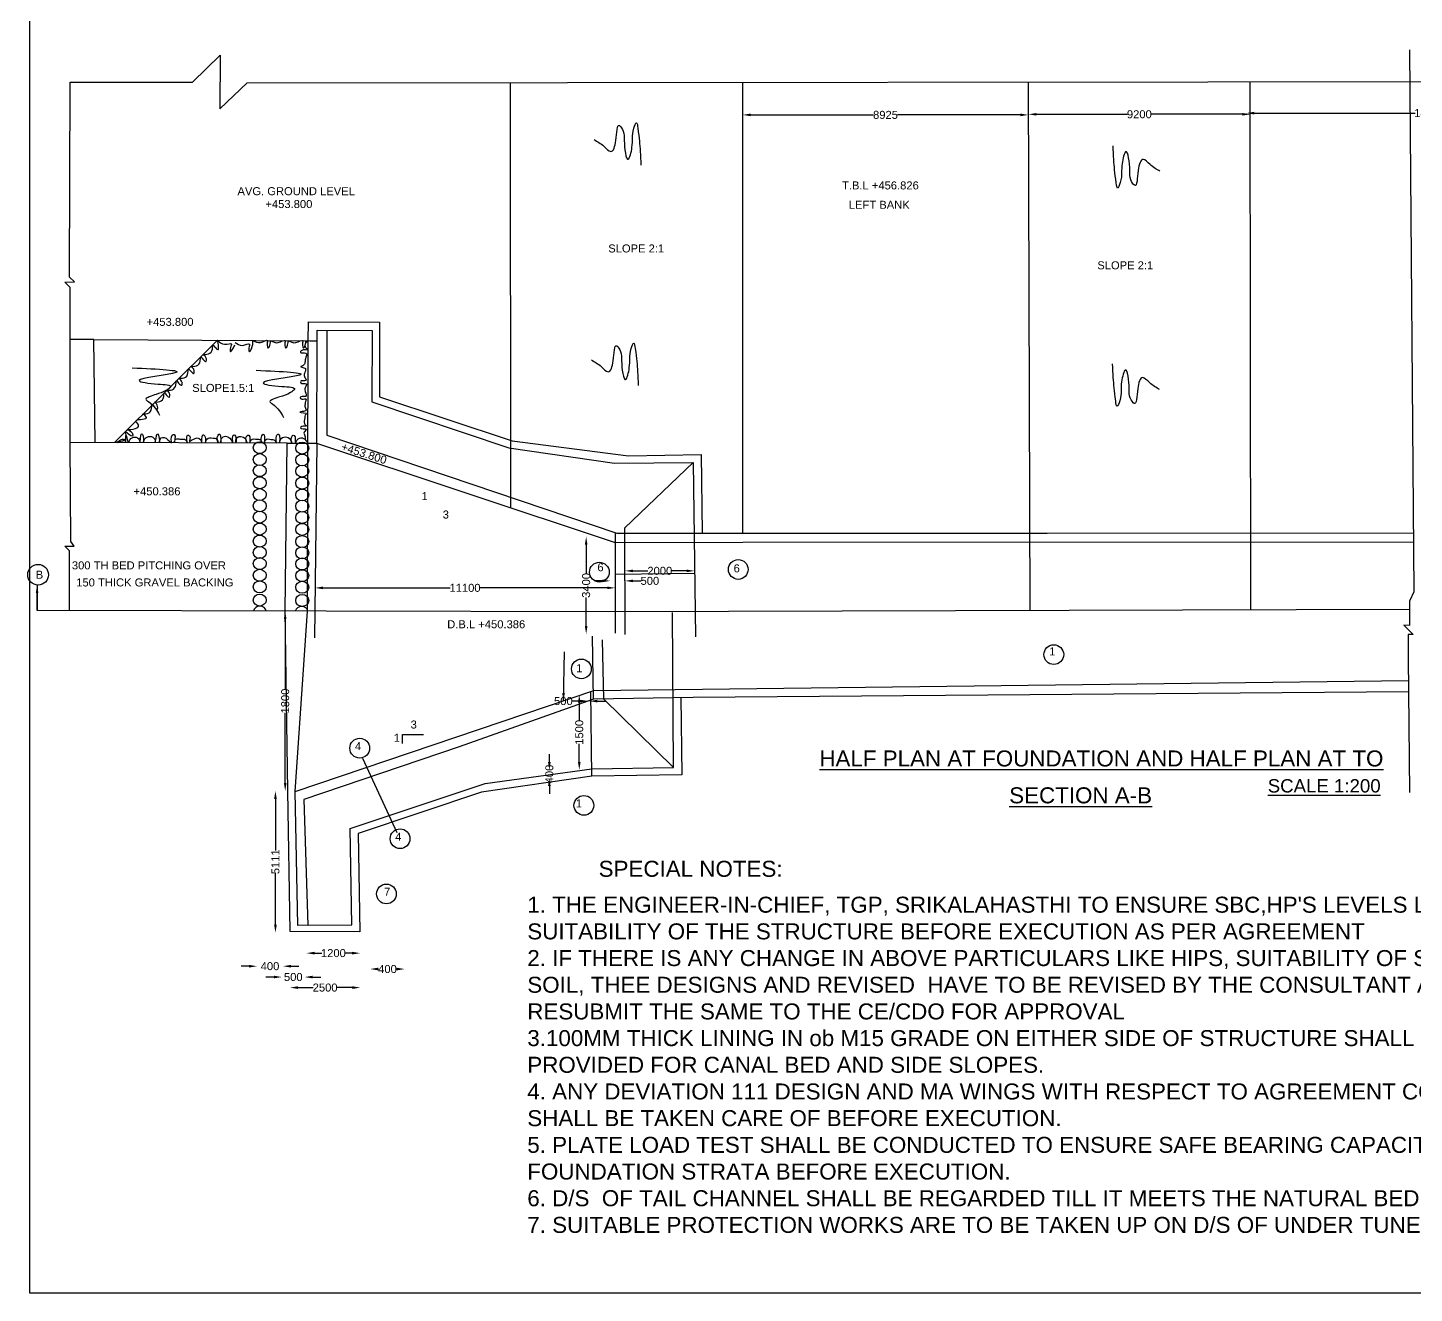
# Model space of a CAD drawing. Header units: millimetres. Extents: x 5124 to 2536808, y 2311 to 44358046.
# Drawn here: x 2529649 to 2532248, y 44353883 to 44356255 of the extents above; entities that cross this region are included whole.
import ezdxf

# ---------------------------------------------------------------- set-up
doc = ezdxf.new("R2010")
doc.units = ezdxf.units.MM
doc.header["$MEASUREMENT"] = 0
for name, color, linetype in [('DIMENSION', 7, 'Continuous'), ('DRAWING', 2, 'Continuous'), ('TEXT', 7, 'Continuous')]:
    doc.layers.add(name, color=color, linetype=linetype)
doc.styles.get("Standard").update_dxf_attribs({"font": 'arial.ttf', "height": 15})
doc.dimstyles.get("Standard").update_dxf_attribs({"dimtxt": 15, "dimasz": 15, "dimexe": 0.18, "dimexo": 0.0625, "dimgap": 0.09, "dimtad": 0, "dimdec": 0, "dimzin": 0, "dimdsep": 46, "dimtxsty": 'Standard', "dimcen": 0.09, "dimse1": 1, "dimse2": 1, "dimadec": 0, "dimazin": 0, "dimtfac": 1, "dimtdec": 0, "dimtofl": 0, "dimtmove": 0, "dimatfit": 3, "dimfxl": 1, "dimtolj": 1, "dimtzin": 0, "dimarcsym": 0})

# ---------------------------------------------------------------- blocks, each defined once
blk = doc.blocks.new('*D73')
at = {"layer": 'Defpoints', "color": 0, "transparency": 16777216}
for p in [(2530187.7, 44355190.4), (2530750.4, 44355205.2), (2530750.4, 44355189.2)]:
    blk.add_point(p, dxfattribs=at)
at = {"layer": 'DIMENSION', "color": 0, "lineweight": -2, "transparency": 16777216}
for p, q in [((2530202.7, 44355205.2), (2530441.4, 44355205.2)), ((2530735.4, 44355205.2), (2530496.6, 44355205.2))]:
    blk.add_line(p, q, dxfattribs=at)
at = {"layer": 'DIMENSION', "color": 0, "transparency": 16777216}
for points in [[(2530202.7, 44355207.7), (2530202.7, 44355202.7), (2530187.7, 44355205.2)], [(2530735.4, 44355207.7), (2530735.4, 44355202.7), (2530750.4, 44355205.2)]]:
    blk.add_solid(points, dxfattribs=at)
at = {"layer": 'DIMENSION', "color": 0, "transparency": 16777216, "insert": (2530469, 44355205.2), "char_height": 15, "attachment_point": 5}
blk.add_mtext('\\A1;11100', dxfattribs=at)
blk = doc.blocks.new('*D74')
at = {"layer": 'Defpoints', "color": 0, "transparency": 16777216}
for p in [(2530693.7, 44355301.1), (2530696, 44355301.1), (2530693.7, 44355118.6)]:
    blk.add_point(p, dxfattribs=at)
at = {"layer": 'DIMENSION', "color": 0, "lineweight": -2, "transparency": 16777216}
for p, q in [((2530696, 44355286.1), (2530696, 44355232.3)), ((2530696, 44355133.6), (2530696, 44355187.4))]:
    blk.add_line(p, q, dxfattribs=at)
at = {"layer": 'DIMENSION', "color": 0, "transparency": 16777216}
for points in [[(2530693.5, 44355286.1), (2530698.5, 44355286.1), (2530696, 44355301.1)], [(2530693.5, 44355133.6), (2530698.5, 44355133.6), (2530696, 44355118.6)]]:
    blk.add_solid(points, dxfattribs=at)
at = {"layer": 'DIMENSION', "color": 0, "transparency": 16777216, "insert": (2530696, 44355209.8), "char_height": 15, "attachment_point": 5, "rotation": 90}
blk.add_mtext('\\A1;3400', dxfattribs=at)
blk = doc.blocks.new('*D75')
at = {"layer": 'Defpoints', "color": 0, "transparency": 16777216}
for p in [(2530741.1, 44355235.4), (2530768.8, 44355235.5), (2530768.8, 44355218.3)]:
    blk.add_point(p, dxfattribs=at)
at = {"layer": 'DIMENSION', "color": 0, "lineweight": -2, "transparency": 16777216}
for p, q in [((2530726.1, 44355218.3), (2530711.1, 44355218.3)), ((2530783.8, 44355218.3), (2530798.8, 44355218.3))]:
    blk.add_line(p, q, dxfattribs=at)
at = {"layer": 'DIMENSION', "color": 0, "transparency": 16777216}
for points in [[(2530726.1, 44355220.8), (2530726.1, 44355215.8), (2530741.1, 44355218.3)], [(2530783.8, 44355220.8), (2530783.8, 44355215.8), (2530768.8, 44355218.3)]]:
    blk.add_solid(points, dxfattribs=at)
at = {"layer": 'DIMENSION', "color": 0, "transparency": 16777216, "insert": (2530815.4, 44355218.3), "char_height": 15, "attachment_point": 5}
blk.add_mtext('\\A1;500', dxfattribs=at)
blk = doc.blocks.new('*D76')
at = {"layer": 'Defpoints', "color": 0, "transparency": 16777216}
for p in [(2530768.8, 44355235.5), (2530899.2, 44355237.1), (2530899.2, 44355237.1)]:
    blk.add_point(p, dxfattribs=at)
at = {"layer": 'DIMENSION', "color": 0, "lineweight": -2, "transparency": 16777216}
for p, q in [((2530783.8, 44355237.1), (2530811.4, 44355237.1)), ((2530884.2, 44355237.1), (2530856.6, 44355237.1))]:
    blk.add_line(p, q, dxfattribs=at)
at = {"layer": 'DIMENSION', "color": 0, "transparency": 16777216}
for points in [[(2530783.8, 44355239.6), (2530783.8, 44355234.6), (2530768.8, 44355237.1)], [(2530884.2, 44355239.6), (2530884.2, 44355234.6), (2530899.2, 44355237.1)]]:
    blk.add_solid(points, dxfattribs=at)
at = {"layer": 'DIMENSION', "color": 0, "transparency": 16777216, "insert": (2530834, 44355237.1), "char_height": 15, "attachment_point": 5}
blk.add_mtext('\\A1;2000', dxfattribs=at)
blk = doc.blocks.new('*D77')
at = {"layer": 'Defpoints', "color": 0, "transparency": 16777216}
for p in [(2530702, 44355015.9), (2530699.9, 44354993), (2530699.9, 44354993)]:
    blk.add_point(p, dxfattribs=at)
at = {"layer": 'DIMENSION', "color": 0, "lineweight": -2, "transparency": 16777216}
for p, q in [((2530684.9, 44354993), (2530669.9, 44354993)), ((2530717, 44354993), (2530732, 44354993))]:
    blk.add_line(p, q, dxfattribs=at)
at = {"layer": 'DIMENSION', "color": 0, "transparency": 16777216}
for points in [[(2530684.9, 44354995.5), (2530684.9, 44354990.5), (2530699.9, 44354993)], [(2530717, 44354995.5), (2530717, 44354990.5), (2530702, 44354993)]]:
    blk.add_solid(points, dxfattribs=at)
at = {"layer": 'DIMENSION', "color": 0, "transparency": 16777216, "insert": (2530653.3, 44354993), "char_height": 15, "attachment_point": 5}
blk.add_mtext('\\A1;500', dxfattribs=at)
blk = doc.blocks.new('*D78')
at = {"layer": 'Defpoints', "color": 0, "transparency": 16777216}
for p in [(2530688.8, 44355005.3), (2530683.1, 44354863.6), (2530689.9, 44354863.6)]:
    blk.add_point(p, dxfattribs=at)
at = {"layer": 'DIMENSION', "color": 0, "lineweight": -2, "transparency": 16777216}
for p, q in [((2530683.1, 44354990.3), (2530683.1, 44354956.2)), ((2530683.1, 44354878.6), (2530683.1, 44354912.7))]:
    blk.add_line(p, q, dxfattribs=at)
at = {"layer": 'DIMENSION', "color": 0, "transparency": 16777216}
for points in [[(2530680.6, 44354990.3), (2530685.6, 44354990.3), (2530683.1, 44355005.3)], [(2530680.6, 44354878.6), (2530685.6, 44354878.6), (2530683.1, 44354863.6)]]:
    blk.add_solid(points, dxfattribs=at)
at = {"layer": 'DIMENSION', "color": 0, "transparency": 16777216, "insert": (2530683.1, 44354934.5), "char_height": 15, "attachment_point": 5, "rotation": 90}
blk.add_mtext('\\A1;1500', dxfattribs=at)
blk = doc.blocks.new('*D79')
at = {"layer": 'Defpoints', "color": 0, "transparency": 16777216}
for p in [(2530627, 44354849), (2530683.1, 44354863.6), (2530685.2, 44354849)]:
    blk.add_point(p, dxfattribs=at)
at = {"layer": 'DIMENSION', "color": 0, "lineweight": -2, "transparency": 16777216}
for p, q in [((2530627, 44354878.6), (2530627, 44354893.6)), ((2530627, 44354834), (2530627, 44354819))]:
    blk.add_line(p, q, dxfattribs=at)
at = {"layer": 'DIMENSION', "color": 0, "transparency": 16777216}
for points in [[(2530624.5, 44354878.6), (2530629.5, 44354878.6), (2530627, 44354863.6)], [(2530624.5, 44354834), (2530629.5, 44354834), (2530627, 44354849)]]:
    blk.add_solid(points, dxfattribs=at)
at = {"layer": 'DIMENSION', "color": 0, "transparency": 16777216, "insert": (2530627, 44354856.3), "char_height": 15, "attachment_point": 5, "rotation": 90}
blk.add_mtext('\\A1;400', dxfattribs=at)
blk = doc.blocks.new('*D80')
at = {"layer": 'Defpoints', "color": 0, "transparency": 16777216}
for p in [(2530291.3, 44354488.6), (2530356, 44354490.8), (2530356, 44354490.8)]:
    blk.add_point(p, dxfattribs=at)
at = {"layer": 'DIMENSION', "color": 0, "lineweight": -2, "transparency": 16777216}
for p, q in [((2530306.3, 44354490.8), (2530306.7, 44354490.8)), ((2530341, 44354490.8), (2530340.6, 44354490.8))]:
    blk.add_line(p, q, dxfattribs=at)
at = {"layer": 'DIMENSION', "color": 0, "transparency": 16777216}
for points in [[(2530306.3, 44354493.3), (2530306.3, 44354488.3), (2530291.3, 44354490.8)], [(2530341, 44354493.3), (2530341, 44354488.3), (2530356, 44354490.8)]]:
    blk.add_solid(points, dxfattribs=at)
at = {"layer": 'DIMENSION', "color": 0, "transparency": 16777216, "insert": (2530323.7, 44354490.8), "char_height": 15, "attachment_point": 5}
blk.add_mtext('\\A1;400', dxfattribs=at)
blk = doc.blocks.new('*D81')
at = {"layer": 'Defpoints', "color": 0, "transparency": 16777216}
for p in [(2530172.1, 44354518.9), (2530272.4, 44354520.6), (2530272.4, 44354519.1)]:
    blk.add_point(p, dxfattribs=at)
at = {"layer": 'DIMENSION', "color": 0, "lineweight": -2, "transparency": 16777216}
for p, q in [((2530187.1, 44354520.6), (2530200.5, 44354520.6)), ((2530257.4, 44354520.6), (2530244, 44354520.6))]:
    blk.add_line(p, q, dxfattribs=at)
at = {"layer": 'DIMENSION', "color": 0, "transparency": 16777216}
for points in [[(2530187.1, 44354523.1), (2530187.1, 44354518.1), (2530172.1, 44354520.6)], [(2530257.4, 44354523.1), (2530257.4, 44354518.1), (2530272.4, 44354520.6)]]:
    blk.add_solid(points, dxfattribs=at)
at = {"layer": 'DIMENSION', "color": 0, "transparency": 16777216, "insert": (2530222.3, 44354520.6), "char_height": 15, "attachment_point": 5}
blk.add_mtext('\\A1;1200', dxfattribs=at)
blk = doc.blocks.new('*D82')
at = {"layer": 'Defpoints', "color": 0, "transparency": 16777216}
for p in [(2530125.7, 44354474.7), (2530168.6, 44354475.8), (2530168.6, 44354475.8)]:
    blk.add_point(p, dxfattribs=at)
at = {"layer": 'DIMENSION', "color": 0, "lineweight": -2, "transparency": 16777216}
for p, q in [((2530110.7, 44354475.8), (2530095.7, 44354475.8)), ((2530183.6, 44354475.8), (2530198.6, 44354475.8))]:
    blk.add_line(p, q, dxfattribs=at)
at = {"layer": 'DIMENSION', "color": 0, "transparency": 16777216}
for points in [[(2530110.7, 44354478.3), (2530110.7, 44354473.3), (2530125.7, 44354475.8)], [(2530183.6, 44354478.3), (2530183.6, 44354473.3), (2530168.6, 44354475.8)]]:
    blk.add_solid(points, dxfattribs=at)
at = {"layer": 'DIMENSION', "color": 0, "transparency": 16777216, "insert": (2530147.1, 44354475.8), "char_height": 15, "attachment_point": 5}
blk.add_mtext('\\A1;500', dxfattribs=at)
blk = doc.blocks.new('*D83')
at = {"layer": 'Defpoints', "color": 0, "transparency": 16777216}
for p in [(2530079.2, 44354493.9), (2530127.8, 44354496.1), (2530127.8, 44354495.6)]:
    blk.add_point(p, dxfattribs=at)
at = {"layer": 'DIMENSION', "color": 0, "lineweight": -2, "transparency": 16777216}
for p, q in [((2530064.2, 44354496.1), (2530049.2, 44354496.1)), ((2530142.8, 44354496.1), (2530157.8, 44354496.1))]:
    blk.add_line(p, q, dxfattribs=at)
at = {"layer": 'DIMENSION', "color": 0, "transparency": 16777216}
for points in [[(2530064.2, 44354498.6), (2530064.2, 44354493.6), (2530079.2, 44354496.1)], [(2530142.8, 44354498.6), (2530142.8, 44354493.6), (2530127.8, 44354496.1)]]:
    blk.add_solid(points, dxfattribs=at)
at = {"layer": 'DIMENSION', "color": 0, "transparency": 16777216, "insert": (2530103.5, 44354496.1), "char_height": 15, "attachment_point": 5}
blk.add_mtext('\\A1;400', dxfattribs=at)
blk = doc.blocks.new('*D84')
at = {"layer": 'Defpoints', "color": 0, "transparency": 16777216}
for p in [(2530140.8, 44354457), (2530272.8, 44354458.6), (2530272.8, 44354456)]:
    blk.add_point(p, dxfattribs=at)
at = {"layer": 'DIMENSION', "color": 0, "lineweight": -2, "transparency": 16777216}
for p, q in [((2530155.8, 44354456), (2530184.2, 44354456)), ((2530257.8, 44354456), (2530229.4, 44354456))]:
    blk.add_line(p, q, dxfattribs=at)
at = {"layer": 'DIMENSION', "color": 0, "transparency": 16777216}
for points in [[(2530155.8, 44354458.5), (2530155.8, 44354453.5), (2530140.8, 44354456)], [(2530257.8, 44354458.5), (2530257.8, 44354453.5), (2530272.8, 44354456)]]:
    blk.add_solid(points, dxfattribs=at)
at = {"layer": 'DIMENSION', "color": 0, "transparency": 16777216, "insert": (2530206.8, 44354456), "char_height": 15, "attachment_point": 5}
blk.add_mtext('\\A1;2500', dxfattribs=at)
blk = doc.blocks.new('*D85')
at = {"layer": 'Defpoints', "color": 0, "transparency": 16777216}
for p in [(2530101.5, 44354824.5), (2530113.7, 44354824.5), (2530103.6, 44354559.1)]:
    blk.add_point(p, dxfattribs=at)
at = {"layer": 'DIMENSION', "color": 0, "lineweight": -2, "transparency": 16777216}
for p, q in [((2530113.7, 44354809.5), (2530113.7, 44354712.9)), ((2530113.7, 44354574.1), (2530113.7, 44354670.8))]:
    blk.add_line(p, q, dxfattribs=at)
at = {"layer": 'DIMENSION', "color": 0, "transparency": 16777216}
for points in [[(2530111.2, 44354809.5), (2530116.2, 44354809.5), (2530113.7, 44354824.5)], [(2530111.2, 44354574.1), (2530116.2, 44354574.1), (2530113.7, 44354559.1)]]:
    blk.add_solid(points, dxfattribs=at)
at = {"layer": 'DIMENSION', "color": 0, "transparency": 16777216, "insert": (2530113.7, 44354691.8), "char_height": 15, "attachment_point": 5, "rotation": 90}
blk.add_mtext('\\A1;5111', dxfattribs=at)
blk = doc.blocks.new('*D86')
at = {"layer": 'Defpoints', "color": 0, "transparency": 16777216}
for p in [(2530104.9, 44355161.7), (2530132, 44355161.7), (2530113.7, 44354824.5)]:
    blk.add_point(p, dxfattribs=at)
at = {"layer": 'DIMENSION', "color": 0, "lineweight": -2, "transparency": 16777216}
for p, q in [((2530132, 44355146.7), (2530132, 44355014.9)), ((2530132, 44354839.5), (2530132, 44354971.3))]:
    blk.add_line(p, q, dxfattribs=at)
at = {"layer": 'DIMENSION', "color": 0, "transparency": 16777216}
for points in [[(2530129.5, 44355146.7), (2530134.5, 44355146.7), (2530132, 44355161.7)], [(2530129.5, 44354839.5), (2530134.5, 44354839.5), (2530132, 44354824.5)]]:
    blk.add_solid(points, dxfattribs=at)
at = {"layer": 'DIMENSION', "color": 0, "transparency": 16777216, "insert": (2530132, 44354993.1), "char_height": 15, "attachment_point": 5, "rotation": 90}
blk.add_mtext('\\A1;1800', dxfattribs=at)
blk = doc.blocks.new('*D106')
at = {"layer": 'Defpoints', "color": 0, "transparency": 16777216}
for p in [(2530989.2, 44356090.6), (2531524.8, 44356092.3), (2531524.8, 44356091.7)]:
    blk.add_point(p, dxfattribs=at)
at = {"layer": 'DIMENSION', "color": 0, "lineweight": -2, "transparency": 16777216}
for p, q in [((2531004.2, 44356091.7), (2531234.4, 44356091.7)), ((2531509.8, 44356091.7), (2531279.5, 44356091.7))]:
    blk.add_line(p, q, dxfattribs=at)
at = {"layer": 'DIMENSION', "color": 0, "transparency": 16777216}
for points in [[(2531004.2, 44356094.2), (2531004.2, 44356089.2), (2530989.2, 44356091.7)], [(2531509.8, 44356094.2), (2531509.8, 44356089.2), (2531524.8, 44356091.7)]]:
    blk.add_solid(points, dxfattribs=at)
at = {"layer": 'DIMENSION', "color": 0, "transparency": 16777216, "insert": (2531257, 44356091.7), "char_height": 15, "attachment_point": 5}
blk.add_mtext('\\A1;8925', dxfattribs=at)
blk = doc.blocks.new('*D107')
at = {"layer": 'Defpoints', "color": 0, "transparency": 16777216}
for p in [(2531524.8, 44356091.7), (2531940.5, 44356092.8), (2531940.5, 44356092.1)]:
    blk.add_point(p, dxfattribs=at)
at = {"layer": 'DIMENSION', "color": 0, "lineweight": -2, "transparency": 16777216}
for p, q in [((2531539.8, 44356092.8), (2531710.2, 44356092.8)), ((2531925.5, 44356092.8), (2531755.1, 44356092.8))]:
    blk.add_line(p, q, dxfattribs=at)
at = {"layer": 'DIMENSION', "color": 0, "transparency": 16777216}
for points in [[(2531539.8, 44356095.3), (2531539.8, 44356090.3), (2531524.8, 44356092.8)], [(2531925.5, 44356095.3), (2531925.5, 44356090.3), (2531940.5, 44356092.8)]]:
    blk.add_solid(points, dxfattribs=at)
at = {"layer": 'DIMENSION', "color": 0, "transparency": 16777216, "insert": (2531732.7, 44356092.8), "char_height": 15, "attachment_point": 5}
blk.add_mtext('\\A1;9200', dxfattribs=at)
blk = doc.blocks.new('*D108')
at = {"layer": 'Defpoints', "color": 0, "transparency": 16777216}
for p in [(2531933, 44356094), (2532620.7, 44356095), (2532620.7, 44356095)]:
    blk.add_point(p, dxfattribs=at)
at = {"layer": 'DIMENSION', "color": 0, "lineweight": -2, "transparency": 16777216}
for p, q in [((2531948, 44356095), (2532249.3, 44356095)), ((2532605.7, 44356095), (2532304.4, 44356095))]:
    blk.add_line(p, q, dxfattribs=at)
at = {"layer": 'DIMENSION', "color": 0, "transparency": 16777216}
for points in [[(2531948, 44356097.5), (2531948, 44356092.5), (2531933, 44356095)], [(2532605.7, 44356097.5), (2532605.7, 44356092.5), (2532620.7, 44356095)]]:
    blk.add_solid(points, dxfattribs=at)
at = {"layer": 'DIMENSION', "color": 0, "transparency": 16777216, "insert": (2532276.9, 44356095), "char_height": 15, "attachment_point": 5}
blk.add_mtext('\\A1;14300', dxfattribs=at)

msp = doc.modelspace()

# ---------------------------------------------------------------- linework, layer by layer
at = {"layer": 'DRAWING', "color": 0}
for points in [[(2529727.6, 44355162.7), (2529727.6, 44355274.8), (2529719.2, 44355283.6), (2529736.5, 44355283.5), (2529730, 44355292.1), (2529729.1, 44355477.9), (2529729.3, 44355768.3), (2529718.8, 44355778.4), (2529736.9, 44355778.6), (2529727.8, 44355787.7), (2529728.9, 44356152.9), (2529958.4, 44356153), (2530010.1, 44356203.6), (2530009.5, 44356103.1), (2530061, 44356151.5), (2534861.9, 44356157)], [(2532239, 44356213.5), (2532246.9, 44355198.1), (2532238.8, 44355180.2), (2532239.1, 44355135), (2532228.3, 44355135.2), (2532246.1, 44355118), (2532236.7, 44355117.6), (2532236.7, 44355073.8), (2532238.7, 44354821.8)], [(2530554.9, 44355355.1), (2530554, 44356152)], [(2530989.2, 44356152.5), (2530989.2, 44355308)], [(2531524.6, 44356153.2), (2531527.7, 44355162.5)], [(2531941.6, 44355163.8), (2531940.5, 44356153.6)], [(2529773.1, 44355670.8), (2530178, 44355668), (2530191.9, 44355668), (2530191.6, 44355688), (2530295, 44355687.5), (2530294.1, 44355553.6), (2530551, 44355467.9), (2530749, 44355439.2), (2530896.7, 44355440.1), (2530900.7, 44355113.3)], [(2530175.1, 44355668.1), (2530175.6, 44355704), (2530308.5, 44355703.3), (2530309, 44355563.2), (2530557.2, 44355480.5), (2530775.1, 44355452.8), (2530911.3, 44355455), (2530913.6, 44355308)], [(2530210.3, 44355687.9), (2530209.7, 44355491.3), (2530753.2, 44355307.8), (2530768.7, 44355307.8)], [(2529776.1, 44355477.8), (2529773.1, 44355670.8), (2529729.2, 44355670.9)], [(2529812.3, 44355477.7), (2530005.4, 44355669.2)], [(2530150.4, 44354823.7), (2530173.8, 44355161.5), (2530175.1, 44355668.1)], [(2532246.2, 44355291), (2530989.5, 44355290.1), (2530751.1, 44355289.9), (2530191.1, 44355476), (2530191.9, 44355668)], [(2530873.3, 44354999.5), (2530875.3, 44354854.6), (2530706.8, 44354852.1), (2530500, 44354822.2), (2530268.7, 44354744.7), (2530271.7, 44354560.8), (2530141.2, 44354561.2), (2530137.2, 44354824.7), (2530132, 44355162.3), (2530135.4, 44355476.6), (2529729.1, 44355477.9)], [(2530135.4, 44355476.6), (2530191.1, 44355476.4)], [(2530191.1, 44355476), (2530186.7, 44355111.6)], [(2530768.9, 44355117.9), (2530768.7, 44355317.9), (2530896.7, 44355440.1)], [(2530750.6, 44355308.6), (2530750.3, 44355120.4)], [(2530768.7, 44355308), (2531560, 44355308), (2532246, 44355308.3)], [(2530750.5, 44355230.7), (2530899.3, 44355232.5)], [(2532238.9, 44355164.8), (2530750.3, 44355160), (2529666.9, 44355162.8), (2529667, 44355203.1)], [(2532237.2, 44355010.4), (2530896.8, 44354999.9), (2530709.9, 44354996.5), (2530458.1, 44354907.2), (2530167.2, 44354808.7), (2530174.2, 44354572.9), (2530256.7, 44354573.6), (2530253.7, 44354754.2), (2530507, 44354838.6), (2530706.4, 44354865.9), (2530859.6, 44354868.3), (2530857.5, 44355158.9)], [(2530709.9, 44354996.5), (2530707.8, 44355114.4)], [(2530859.6, 44354868.3), (2530729.2, 44354996.9), (2530726.4, 44355108.1)], [(2530174.2, 44354572.9), (2530155.5, 44354572.3), (2530150.4, 44354823.7), (2530710.5, 44355012.6), (2532237.1, 44355031.5)], [(2530706.8, 44354852.1), (2530704.9, 44355010.7)], [(2530277.1, 44354886.2), (2530340.9, 44354746.8)]]:
    msp.add_lwpolyline(points, dxfattribs=at)
at = {"layer": 'TEXT', "color": 0}
msp.add_lwpolyline([(2536807.7, 44353883.1), (2529653.3, 44353883.1), (2529653.3, 44358045.6), (2536807.7, 44358045.6)], close=True, dxfattribs=at)
msp.add_lwpolyline([(2530351.7, 44354913.4), (2530351.7, 44354930.6), (2530391.1, 44354930.6)], dxfattribs=at)
for centre, radius in [((2529668.9, 44355229.9), 19.4), ((2530720.7, 44355234.7), 18.5), ((2530981, 44355239.7), 18.5), ((2531572.4, 44355080.1), 18.5), ((2530687, 44355053.4), 18.5), ((2530271.7, 44354904.8), 18.5), ((2530691.7, 44354797.6), 18.5), ((2530347.2, 44354735.1), 18.5), ((2530321.7, 44354631.6), 18.5)]:
    msp.add_circle(centre, radius, dxfattribs=at)
for centre in [(2530084.2, 44355468), (2530163.8, 44355467.3), (2530084.2, 44355445.6), (2530163.8, 44355444.9), (2530084.2, 44355424.9), (2530163.8, 44355424.2), (2530084.2, 44355402.2), (2530163.8, 44355401.5), (2530084.2, 44355380), (2530084.2, 44355359.1), (2530163.8, 44355379.3), (2530163.8, 44355358.4), (2530084.2, 44355337.9), (2530163.8, 44355337.2), (2530084.2, 44355315.5), (2530163.8, 44355314.8), (2530084.2, 44355292.8), (2530163.8, 44355292.1), (2530084.2, 44355271.5), (2530163.8, 44355270.8), (2530084.2, 44355250.7), (2530084.2, 44355228.8), (2530163.8, 44355250.1), (2530163.8, 44355228.1), (2530084.2, 44355207.1), (2530163.8, 44355206.4), (2530084.2, 44355182.3), (2530163.8, 44355181.6)]:
    msp.add_ellipse(centre, major_axis=(-12.2, 0), ratio=0.919277, dxfattribs=at)
for centre, start_param, end_param in [((2530084.5, 44355159.7), 3.324703, 6.094509), ((2530162.7, 44355159.1), 3.361381, 6.057831)]:
    msp.add_ellipse(centre, major_axis=(-12.2, 0), ratio=0.919277, start_param=start_param, end_param=end_param, dxfattribs=at)
for points in [[(2530710.8, 44356045.4), (2530729.5, 44356032.6), (2530742.1, 44356023.1), (2530751.7, 44356043.8), (2530758.4, 44356071.7), (2530765.6, 44356061.3), (2530767.4, 44356043.8), (2530774.8, 44356008.6), (2530781.9, 44356030.9), (2530785.4, 44356066.6), (2530790.4, 44356077), (2530792.9, 44356067), (2530797.4, 44356023.2), (2530798.6, 44355997.4)], [(2531771.4, 44355986), (2531752.7, 44355998.7), (2531740.1, 44356008.3), (2531730.5, 44355987.5), (2531723.8, 44355959.7), (2531716.6, 44355970.1), (2531714.8, 44355987.5), (2531707.4, 44356022.8), (2531700.3, 44356000.5), (2531696.8, 44355964.8), (2531691.8, 44355954.4), (2531689.3, 44355964.3), (2531684.8, 44356008.1), (2531683.6, 44356034)], [(2529978.2, 44355642.6), (2529991, 44355644.9), (2529995.9, 44355656.7), (2529996.2, 44355660.2), (2530000.5, 44355656.1), (2530006.7, 44355652.1), (2530007.1, 44355656.9), (2530005.4, 44355669.2)], [(2530005.4, 44355669.2), (2530018.2, 44355662), (2530031.5, 44355662.2), (2530029.4, 44355655.9), (2530029.4, 44355648.1), (2530033.8, 44355653), (2530037.4, 44355660.7)], [(2530038.3, 44355665.2), (2530051.9, 44355659.8), (2530065.1, 44355661.9), (2530063.9, 44355655.4), (2530064.9, 44355647.6), (2530068.6, 44355653), (2530071.6, 44355668.9)], [(2530071.6, 44355668.9), (2530085.8, 44355665.3), (2530098.6, 44355668.8), (2530098.2, 44355662.2), (2530100.2, 44355654.6), (2530103.2, 44355660.4), (2530104.7, 44355668.8)], [(2530104.7, 44355668.8), (2530118.9, 44355665.1), (2530131.7, 44355668.7), (2530131.3, 44355662.1), (2530133.2, 44355654.5), (2530136.3, 44355660.3), (2530137.8, 44355668.7)], [(2530137.8, 44355668.8), (2530152, 44355665.1), (2530164.8, 44355668.7), (2530164.4, 44355662.1), (2530166.3, 44355654.5), (2530169.4, 44355660.3), (2530170.9, 44355668.7)], [(2530176, 44355668.1), (2530170.3, 44355663.8), (2530170.6, 44355655.2), (2530175.1, 44355651.3), (2530161.8, 44355649.5), (2530160.5, 44355646.5), (2530170.7, 44355645.4), (2530169.8, 44355634.4), (2530168.9, 44355627.6), (2530165.8, 44355622.1), (2530161.1, 44355620.3), (2530167, 44355617.8), (2530169.8, 44355616.3), (2530167.9, 44355606.8), (2530168.8, 44355599.7), (2530171.1, 44355594.4), (2530163.7, 44355593.2), (2530161.1, 44355592.4), (2530161.1, 44355589.8), (2530171.7, 44355587.8), (2530169.7, 44355580.3), (2530168.7, 44355576.8), (2530171.1, 44355564.7), (2530163.5, 44355563.7), (2530159.8, 44355562), (2530163.2, 44355559.2), (2530171.2, 44355559.1), (2530169.8, 44355554.2), (2530169.4, 44355551.7), (2530169, 44355547.7), (2530170.6, 44355540.2), (2530171.2, 44355538.5), (2530166.5, 44355536), (2530159.2, 44355534.4), (2530172.1, 44355531.4), (2530169.4, 44355529.1), (2530168.5, 44355523.9), (2530168.4, 44355512.9), (2530171.3, 44355508.5), (2530162.9, 44355507.5), (2530160.5, 44355505.4), (2530171.6, 44355502.1), (2530167.4, 44355497), (2530169, 44355490.2), (2530169.3, 44355483.1)], [(2530705.8, 44355632.4), (2530724.5, 44355619.7), (2530737.1, 44355610.2), (2530746.7, 44355630.9), (2530753.4, 44355658.8), (2530760.6, 44355648.4), (2530762.4, 44355630.9), (2530769.9, 44355595.7), (2530776.9, 44355618), (2530780.5, 44355653.7), (2530785.4, 44355664.1), (2530787.9, 44355654.1), (2530792.4, 44355610.3), (2530793.6, 44355584.5)], [(2529955.4, 44355620.3), (2529968.2, 44355622.5), (2529973.1, 44355634.4), (2529973.4, 44355637.9), (2529977.7, 44355633.8), (2529983.9, 44355629.8), (2529984.2, 44355634.6), (2529978.2, 44355642.6)], [(2529845.3, 44355617.6), (2529927.2, 44355608.6), (2529858.5, 44355593.6), (2529893.7, 44355587.2), (2529917.1, 44355581.6), (2529909.7, 44355575.7), (2529890, 44355567.9), (2529877.1, 44355563.2), (2529871.1, 44355558.8), (2529875.8, 44355554.3), (2529896.5, 44355529.2)], [(2529932.5, 44355598), (2529945.4, 44355600.2), (2529950.2, 44355612.1), (2529950.6, 44355615.6), (2529954.9, 44355611.5), (2529961.1, 44355607.5), (2529961.4, 44355612.3), (2529955.4, 44355620.3)], [(2530077.5, 44355613.1), (2530159.4, 44355604.1), (2530090.6, 44355589.1), (2530125.8, 44355582.7), (2530149.3, 44355577.2), (2530141.9, 44355571.2), (2530122.1, 44355563.4), (2530109.2, 44355558.7), (2530103.2, 44355554.3), (2530108, 44355549.9), (2530128.6, 44355524.7)], [(2531770.5, 44355577.1), (2531751.8, 44355589.9), (2531739.2, 44355599.4), (2531729.6, 44355578.6), (2531722.9, 44355550.8), (2531715.7, 44355561.2), (2531713.9, 44355578.6), (2531706.5, 44355613.9), (2531699.4, 44355591.6), (2531695.9, 44355555.9), (2531690.9, 44355545.5), (2531688.4, 44355555.5), (2531683.9, 44355599.2), (2531682.7, 44355625.1)], [(2529909.7, 44355575.7), (2529922.6, 44355577.9), (2529927.4, 44355589.8), (2529927.7, 44355593.3), (2529932.1, 44355589.2), (2529938.2, 44355585.2), (2529938.6, 44355590), (2529932.5, 44355598)], [(2529864.1, 44355531.1), (2529876.9, 44355533.3), (2529881.8, 44355545.2), (2529882.1, 44355548.7), (2529886.4, 44355544.6), (2529892.6, 44355540.5), (2529892.9, 44355545.4), (2529886.9, 44355553.4)], [(2529886.9, 44355553.4), (2529899.7, 44355555.6), (2529904.6, 44355567.5), (2529904.9, 44355571), (2529909.2, 44355566.9), (2529915.4, 44355562.9), (2529915.8, 44355567.7), (2529909.7, 44355575.7)], [(2529866.2, 44355531.1), (2529871.5, 44355523), (2529852.2, 44355517.3), (2529856.4, 44355510.8), (2529846.2, 44355501.8), (2529836.5, 44355501.7), (2529845.1, 44355495.7), (2529845.9, 44355489.9), (2529832.1, 44355497.4), (2529833.7, 44355489.4), (2529812.3, 44355477.7)], [(2529816.6, 44355477.6), (2529831.2, 44355482.2), (2529833.1, 44355477.6), (2529833.5, 44355490.7), (2529838.5, 44355477.6), (2529841.1, 44355482.9), (2529858.5, 44355483), (2529860.1, 44355477.5), (2529862.8, 44355494.1), (2529865.9, 44355489.4), (2529865.9, 44355477.5), (2529868.9, 44355484.3), (2529887.4, 44355483.7), (2529888.6, 44355479.1), (2529892.2, 44355493.7), (2529896.1, 44355485), (2529896.1, 44355477.4), (2529897.5, 44355483.9), (2529908.6, 44355485.6), (2529918.8, 44355477.3), (2529920.4, 44355491.6), (2529923.9, 44355492.7), (2529923.9, 44355477.3), (2529927.2, 44355484), (2529934.8, 44355483.9), (2529945.4, 44355482.6), (2529948.4, 44355477.2), (2529949.1, 44355491.7), (2529952.8, 44355490.4), (2529952.4, 44355479.4), (2529958.7, 44355483.3), (2529973.7, 44355482.5), (2529975.8, 44355477.1), (2529977.9, 44355492), (2529982.1, 44355488.1), (2529982.5, 44355478.2), (2529985.2, 44355483.9), (2529996.7, 44355486), (2530003.3, 44355483.9), (2530006.3, 44355477), (2530006.1, 44355491.7), (2530008.7, 44355493.5), (2530011, 44355489), (2530010.9, 44355477), (2530012.8, 44355484.9), (2530028.5, 44355485.7), (2530033.7, 44355476.9), (2530035.5, 44355492.3), (2530039, 44355489.6), (2530039.4, 44355478.1), (2530040.2, 44355484.5), (2530057.9, 44355483.5), (2530060.1, 44355476.8), (2530059.8, 44355490.3), (2530063.6, 44355491.7), (2530065.4, 44355476.8), (2530067.7, 44355482.2), (2530079.7, 44355483.8), (2530086.5, 44355482.1), (2530087.8, 44355476.7), (2530088.1, 44355489.9), (2530091, 44355493.4), (2530093, 44355485.4), (2530093, 44355476.7), (2530094.7, 44355482.3), (2530105.3, 44355483.6), (2530111.9, 44355482), (2530115.8, 44355476.7), (2530115.7, 44355489.9), (2530119.9, 44355493.1), (2530121.3, 44355477.7), (2530123, 44355483), (2530141.8, 44355482.9), (2530144.2, 44355476.6), (2530145.4, 44355490.5), (2530148.6, 44355491), (2530151.2, 44355477.9), (2530156.5, 44355484.5), (2530166.1, 44355485.3), (2530174.7, 44355476.4)]]:
    msp.add_spline(points, degree=3, dxfattribs=at)
msp.add_open_spline([(2530170.9, 44355668.5), (2530172.3, 44355667.7), (2530173.7, 44355666.9), (2530175.1, 44355666.2)], degree=3, dxfattribs=at)

# ---------------------------------------------------------------- texts
for s, height, p in [('T.B.L +456.826', 15, (2531175.5, 44355952)), ('AVG. GROUND LEVEL', 15, (2530042.5, 44355941.2)), ('         +453.800', 15, (2530042.5, 44355917.1)), ('LEFT BANK', 15, (2531188.3, 44355915.7)), ('SLOPE 2:1', 15, (2530737.4, 44355833.9)), ('SLOPE 2:1', 15, (2531653.9, 44355802.3)), ('+453.800', 15, (2529872.2, 44355696.3)), ('SLOPE1.5:1', 15, (2529957.7, 44355572.5)), ('+450.386', 15, (2529847.7, 44355378.7)), ('1', 15, (2530387.4, 44355369.7)), ('3', 15, (2530427.2, 44355335.2)), ('300 TH BED PITCHING OVER', 15, (2529732.2, 44355239.9)), ('6', 15, (2530717.1, 44355236.3)), ('6', 15, (2530972.3, 44355234.3)), ('B', 15, (2529664.5, 44355222.4)), ('150 THICK GRAVEL BACKING', 15, (2529740.4, 44355207.9)), ('D.B.L +450.386', 15, (2530435.6, 44355129.5)), ('1', 15, (2531563.6, 44355078.6)), ('1', 15, (2530677.3, 44355047.2)), ('3', 15, (2530367, 44354941.6)), ('1', 15, (2530335.4, 44354916.7)), ('4', 15, (2530262.7, 44354901.1)), ('%%UHALF PLAN AT FOUNDATION AND HALF PLAN AT TO', 30, (2531133, 44354870.5)), ('%%USECTION A-B', 30, (2531488.8, 44354801.4)), ('%%USCALE 1:200', 25, (2531973.3, 44354821.7)), ('1', 15, (2530676.6, 44354793.8)), ('4', 15, (2530338.2, 44354731.4)), ('SPECIAL NOTES:', 30, (2530719.4, 44354663.7)), ('7', 15, (2530317.3, 44354628.1))]:
    msp.add_text(s, height=height, dxfattribs=at).set_placement(p)
msp.add_text('+453.800', height=15, rotation=342.395, dxfattribs=at).set_placement((2530235.5, 44355463.4))
at = {"layer": 'TEXT', "color": 0, "insert": (2530585.7, 44354626.4), "char_height": 30, "width": 1945.376, "attachment_point": 1}
msp.add_mtext("1. THE ENGINEER-IN-CHIEF, TGP, SRIKALAHASTHI TO ENSURE SBC,HP'S LEVELS LOCATION SUITABILITY OF THE STRUCTURE BEFORE EXECUTION AS PER AGREEMENT   \\P2. IF THERE IS ANY CHANGE IN ABOVE PARTICULARS LIKE HIPS, SUITABILITY OF STRESS IN SOIL, THEE DESIGNS AND REVISED  HAVE TO BE REVISED BY THE CONSULTANT AND RESUBMIT THE SAME TO THE CE/CDO FOR APPROVAL \\P3.100MM THICK LINING IN ob M15 GRADE ON EITHER SIDE OF STRUCTURE SHALL BE PROVIDED FOR CANAL BED AND SIDE SLOPES.\\P4. ANY DEVIATION 111 DESIGN AND MA WINGS WITH RESPECT TO AGREEMENT CONDITION SHALL BE TAKEN CARE OF BEFORE EXECUTION. \\P5. PLATE LOAD TEST SHALL BE CONDUCTED TO ENSURE SAFE BEARING CAPACITY  OF FOUNDATION STRATA BEFORE EXECUTION. \\P6. D/S  OF TAIL CHANNEL SHALL BE REGARDED TILL IT MEETS THE NATURAL BED LEVEL. \\P7. SUITABLE PROTECTION WORKS ARE TO BE TAKEN UP ON D/S OF UNDER TUNEL. ", dxfattribs=at)

# ---------------------------------------------------------------- dimensions: what is measured, and where the dimension line sits
at = {"layer": 'DIMENSION', "color": 0}
for base, p1, p2, text, picture, middle in [((2531524.8, 44356091.7), (2530989.2, 44356090.6), (2531524.8, 44356092.3), '8925', '*D106', (2531257, 44356091.7)), ((2531940.5, 44356092.8), (2531524.8, 44356091.7), (2531940.5, 44356092.1), '9200', '*D107', (2531732.7, 44356092.8)), ((2532620.7, 44356095), (2531933, 44356094), (2532620.7, 44356095), '14300', '*D108', (2532276.9, 44356095)), ((2530899.2, 44355237.1), (2530768.8, 44355235.5), (2530899.2, 44355237.1), '2000', '*D76', (2530834, 44355237.1)), ((2530750.4, 44355205.2), (2530187.7, 44355190.4), (2530750.4, 44355189.2), '11100', '*D73', (2530469, 44355205.2)), ((2530768.8, 44355218.3), (2530741.1, 44355235.4), (2530768.8, 44355235.5), '500', '*D75', (2530815.4, 44355218.3)), ((2530699.9, 44354993), (2530702, 44355015.9), (2530699.9, 44354993), '500', '*D77', (2530653.3, 44354993)), ((2530272.4, 44354520.6), (2530172.1, 44354518.9), (2530272.4, 44354519.1), '1200', '*D81', (2530222.3, 44354520.6)), ((2530127.8, 44354496.1), (2530079.2, 44354493.9), (2530127.8, 44354495.6), '400', '*D83', (2530103.5, 44354496.1)), ((2530168.6, 44354475.8), (2530125.7, 44354474.7), (2530168.6, 44354475.8), '500', '*D82', (2530147.1, 44354475.8)), ((2530356, 44354490.8), (2530291.3, 44354488.6), (2530356, 44354490.8), '400', '*D80', (2530323.7, 44354490.8)), ((2530272.8, 44354456), (2530140.8, 44354457), (2530272.8, 44354458.6), '2500', '*D84', (2530206.8, 44354456))]:
    dim = msp.add_linear_dim(base=base, p1=p1, p2=p2, text=text, dimstyle='Standard', dxfattribs=at)
    dim.commit()
    dim.dimension.update_dxf_attribs({"geometry": picture, "text_midpoint": middle})
for base, p1, p2, text, picture, middle in [((2530696, 44355301.1), (2530693.7, 44355118.6), (2530693.7, 44355301.1), '3400', '*D74', (2530696, 44355209.8)), ((2530132, 44355161.7), (2530113.7, 44354824.5), (2530104.9, 44355161.7), '1800', '*D86', (2530132, 44354993.1)), ((2530683.1, 44354863.6), (2530688.8, 44355005.3), (2530689.9, 44354863.6), '1500', '*D78', (2530683.1, 44354934.5)), ((2530113.7, 44354824.5), (2530103.6, 44354559.1), (2530101.5, 44354824.5), '5111', '*D85', (2530113.7, 44354691.8))]:
    dim = msp.add_linear_dim(base=base, p1=p1, p2=p2, angle=90, text=text, dimstyle='Standard', dxfattribs=at)
    dim.commit()
    dim.dimension.update_dxf_attribs({"geometry": picture, "text_midpoint": middle})
dim = msp.add_linear_dim(base=(2530627, 44354849), p1=(2530683.1, 44354863.6), p2=(2530685.2, 44354849), angle=90, text='400', dimstyle='Standard', dxfattribs=at)
dim.commit()
dim.dimension.update_dxf_attribs({"geometry": '*D79', "text_midpoint": (2530627, 44354856.3), "dimtype": 160})

# ---------------------------------------------------------------- leaders
msp.add_leader([(2530653.3, 44354993), (2530655.3, 44355085.3)], dimstyle='Standard', override={"dimgap": 0.09, "dimtad": 0}, dxfattribs=at)
at = {"layer": 'TEXT', "color": 0}
msp.add_leader([(2529667.1, 44355210.6), (2529667, 44355162.8)], dimstyle='Standard', override={"dimgap": 0.09, "dimtad": 0}, dxfattribs=at)

doc.saveas('drawing.dxf')
